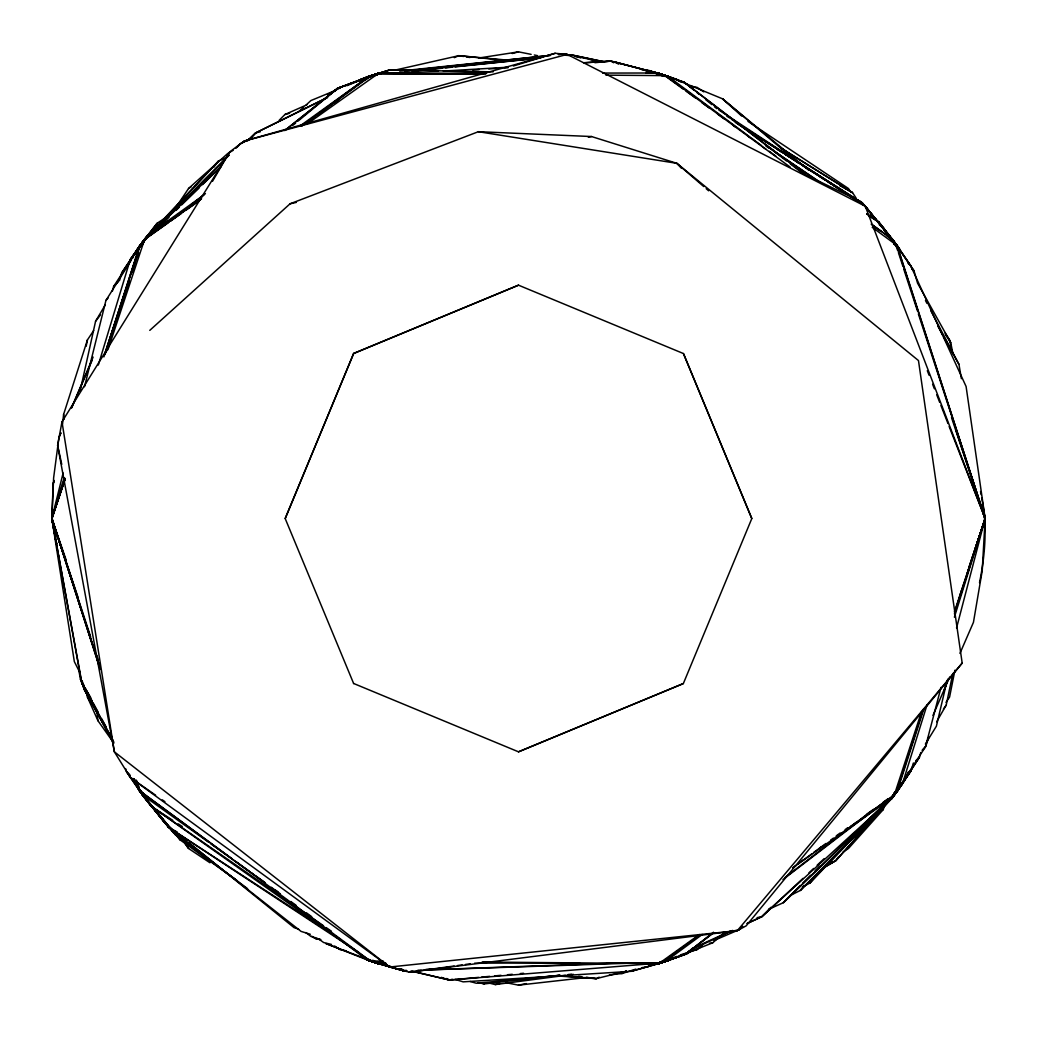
<?xml version="1.0" encoding="UTF-8"?>
<svg xmlns="http://www.w3.org/2000/svg" width="1037" height="1037" viewBox="0 0 1037 1037"><rect width="100%" height="100%" fill="white"/><g stroke="black" fill="none" stroke-linecap="round" stroke-linejoin="round"><path stroke-width="1.5" d="M892.209 239.028L910.499 265.316L966.095 386.503L985.15 518.5L985.007 530.14M80.134 673.104L74.34 661.619L51.85 518.5L53.159 483.631L54.261 480.598L53.159 483.631M981.637 497.838C987.522 525.616 985.176 555.119 979.511 582.651M56.374 543.984L51.85 518.5L53.626 477.824L58.94 437.471L60.833 432.999M982.674 505.823L985.15 518.5L982.22 570.752L973.445 622.343L959.951 653.375M113.759 741.922L81.586 682.411L51.85 518.5L52.394 513.652M62.531 423.977L63.62 414.372L87.432 339.903L93.693 330.531M149.769 330.375L290.062 203.796L478.394 131.699L591.505 136.534L676.824 163.315L918.471 360.565L962.18 663.084L746.186 925.834L737.32 930.656L409.291 972.187L389.705 967.015L130.39 777.594L114.368 751.825L57.618 445.392L61.987 421.787L229.695 151.946L244.019 141.11L555.197 53.289L567.161 54.391L865.247 206.207L985.15 518.5L984.515 521.663L985.15 518.5L982.635 505.849M86.589 692.016L82.014 683.552L51.85 518.5L52.485 515.298M86.175 346.228L87.432 339.903M954.934 670.2L949.581 697.071L946.003 702.425M936.644 721.778L946.211 705.108L952.809 673.48M80.186 390.703L95.573 321.289L105.372 304.722M946.729 682.139L936.385 726.198L925.393 744.073M64.048 478.2L51.85 518.5L55.479 537.568L51.85 518.5L63.127 473.002M84.528 386.723L105.93 300.445L131.401 259.95M899.688 786.577L925.471 746.821L941.013 687.401M956.542 627.968L985.15 518.5L983.802 513.833M112.359 291.19L113.603 286.51L124.764 269.322M920.752 752.551L919.456 757.23L897.277 791.075L903.551 782.118L904.51 779.033M119.436 280.768L121.653 273.003L139.515 246.223L142.108 244.317M913.377 762.999L911.108 770.737L897.588 790.635L895.022 792.501M98.321 365.037L130.234 259.639L139.814 245.808L103.881 356.935M907.453 773.9L911.108 770.737L896.811 791.711L894.827 792.761L897.433 790.842L902.475 783.687L926.987 705.056M954.39 617.171L985.15 518.5L983.685 513.885L985.15 518.5L980.717 532.357M136.054 252.795L137.027 249.723L144.078 239.975M137.091 252.16L138.569 247.545M54.365 531.1L51.85 518.461L64.709 478.524M104.75 354.032L139.399 246.391L143.054 243.034M790.155 895.54L800.266 890.485L892.416 797.699L898.12 789.896L898.885 787.135M100.239 669.526L51.85 518.5L64.774 478.433L51.85 518.5L53.224 523.167M104.854 354.408L140.176 245.302L142.484 243.06M897.809 788.638L895.164 793.979L835.9 860.58L823.417 867.93M897.433 790.842L923.695 709.295M954.429 613.904L985.15 518.5L983.672 513.885L985.15 518.5L954.662 612.426M140.164 247.026L141.162 243.954L139.891 246.936M902.475 783.687L895.761 793.149L896.733 790.116M959.679 596.755L964.177 582.937M967.171 573.733L985.15 518.5L983.672 513.872L985.15 518.5L969.115 567.524M896.175 792.579L923.176 709.438M64.903 478.511L51.85 518.5L53.354 523.128L51.85 518.5L64.864 478.563M105.904 352.619L111.413 335.716M117.414 317.296L124.92 294.249M131.932 272.744L137.441 255.854M106.033 352.437L119.644 310.828M121.588 304.774L129.197 281.61M137.143 257.111L138.647 252.497M140.889 246.015L142.134 242.619L145.452 239.067M895.825 791.374L895.022 794.161L897.731 790.427L893.842 793.318L897.653 790.531M959.588 596.638L962.103 588.977M141.239 245.536L142.263 242.438L145.193 240.156M921.634 711.46L894.205 795.275L783.376 902.683L768.611 909.345M954.403 611.921L985.15 518.5L897.329 246.015M928.737 737.216L925.717 746.394L922.58 750.088M944.318 689.774L947.844 679.054M98.878 664.6L51.85 518.5L65.072 478.537M142.328 244.888L143.858 240.286L147.5 235.438L203.835 194.995M894.698 792.916L893.842 795.781L891.224 797.673M98.93 664.224L51.85 518.5L65.046 478.692M107.952 349.676L144.674 239.184L139.049 246.884M64.774 480.248L51.85 518.5L53.367 523.089L51.85 518.5L64.644 480.079L51.85 518.5L99.137 664.51M143.949 241.867L144.999 238.756L201.593 198.741L144.519 239.391L145.167 238.536L143.974 241.828M893.635 794.355L892.805 797.168L761.832 916.682L747.236 923.552M968.908 567.498L973.484 553.719M974.495 550.66L985.15 518.5L896.798 245.276L879.843 224.303M804.388 885.507L800.266 890.485L891.703 798.646L892.727 795.573M893.026 795.185L892.001 798.257L886.726 801.977M146.463 238.497L147.5 235.438L168.824 220.881M887.646 801.588L891.613 798.762L892.676 795.716M843.107 852.051L848.473 848.473L883.265 809.547L885.404 803.455M138.984 248.465L140.086 245.432L157.105 223.279L166.555 217.057M155.913 226.26L157.105 223.279L142.562 242.036M353.656 683.564L285.175 518.5L353.656 353.436L518.5 285.175L683.448 353.552L751.825 518.5L683.344 683.564L518.5 751.825L353.552 683.448M285.253 518.5L353.656 353.436M71.592 407.697L93.097 357.091M58.94 437.471L60.846 433.025M71.657 407.878L92.021 360.539M908.529 771.619L904.666 780.485L901.27 783.907M932.95 715.452L949.672 677.031M899.144 787.057L895.151 793.992L891.833 797.453M212.494 181.294L229.695 151.946M138.867 248.141L142.134 242.619M892.416 797.699L895.799 792.203M897.485 789.442L900.025 785.32M134.797 254.558L137.338 250.5M139.036 247.804L145.595 238.834M126.488 266.678L141.952 242.865M897.964 789.222L892.805 797.168L841.655 833.709M895.735 793.188L919.456 757.23L915.943 760.588M176.018 207.27L188.54 188.514L227.673 153.554L233.221 150.287M121.653 273.003L140.669 244.628M133.553 257.15L129.832 260.235L142.017 242.788M129.832 260.235L145.167 238.536M838.713 856.627L835.9 860.58L823.417 867.904M943.411 709.062L946.211 705.108M144.999 238.756L137.027 249.723L139.593 247.765M898.094 789.922L892.001 798.257L894.529 794.835L891.898 796.727M897.031 791.4L894.438 793.305L898.34 789.585L895.981 791.775M139.425 246.352L144.273 241.375M891.807 796.766L897.549 790.674L894.905 792.657L896.953 791.503M891.703 798.646L897.549 790.674L894.892 792.696M141.356 243.682L144.428 239.508M139.567 246.145L147.5 235.438M892.118 798.088L895.385 793.681L892.844 795.444M144.286 239.703L144.804 239.016M891.613 798.762L893.687 795.975M95.573 321.289L100.485 314.872M213.622 167.437L218.548 161.02L225.962 157.78M962.18 663.084L737.32 930.656L389.705 967.015L114.368 751.825L61.987 421.787M813.773 878.3L809.586 883.239L802.482 887.011M105.93 300.445L108.081 298.034M250.241 138.958L255.62 132.93L326.668 97.802M683.344 683.564L518.5 751.825M149.885 234.336L218.548 161.02L144.467 239.469L138.815 247.208L142.691 243.514M872.934 817.156L809.586 883.239L895.488 793.525L892.883 795.431M876.265 813.682L882.941 806.734M770.789 907.375L761.832 916.682L747.158 923.397M922.113 750.321L925.471 746.821M155.809 229.151L229.099 155.161M235.866 148.343L240.377 143.78L251.913 137.856L240.377 143.78L236.967 147.202M800.383 885.559L783.376 902.683L856.043 831.7M802.651 883.278L810.584 875.28M815.121 870.704L819.658 866.141M113.603 286.51L118.166 281.934M279.225 120.24L284.929 114.511L306.874 104.815M228.983 155.187L143.547 240.701L146.178 238.834M860.658 827.189L883.731 804.647M154.033 231.821L158.648 227.323M162.109 223.953L169.044 217.213M175.966 210.472L179.427 207.102M181.734 204.846L199.052 187.995M202.526 184.625L220.998 166.646M150.235 234.375L220.881 166.374M713.949 940.52L739.187 929.67L742.699 926.313M803.014 878.339L761.832 916.682L757.075 917.654M808.899 872.856L813.604 868.475M817.143 865.195L824.195 858.61M299.032 111.4L303.789 107.057M306.174 104.893L310.931 100.55L336.377 90.05M667.478 960.729L712.704 942.814L723.657 933.313M333.279 91.671L336.999 88.599L379.309 73.096L485.679 74.107M130.234 259.639L132.723 257.578M293.108 125.179L295.597 123.131M298.086 121.07L337.868 88.223L368.239 76.699M143.119 243.462L139.334 246.482L142.16 244.226M191.184 205.157L202.565 196.084M284.76 130.558L337.868 88.223L372.452 75.299M191.534 204.652L205.417 193.608M284.89 130.377L337.868 88.223M667.776 960.625L688.166 953.21L691.964 950.19M702.243 934.48L665.806 961.286L662.578 961.312L665.806 961.286L685.548 954.221L713.456 932.289M660.245 962.167L663.473 962.064L685.548 954.221L713.625 932.574M785.113 877.458L870.626 811.517M685.548 954.221L713.741 932.613M782.961 879.583L888.074 799.047M358.011 81.34C364.661 77.179 372.918 74.12 380.851 74.133M139.256 246.586L143.145 243.695M139.295 246.534L143.236 243.591M303.387 124.855L368.511 76.608M671.146 958.447L669.085 960.184L658.314 963.71L660.738 961.908M301.534 126.32L304.126 124.401M310.465 119.709L323.557 110.026M326.02 108.198L339.112 98.528M341.575 96.674L369.353 76.323M670.071 958.81L668.035 960.547L660.556 963.01L449.527 980.03L410.911 971.047M668.217 960.482L670.369 958.719M140.021 245.523L142.613 243.617M305.396 123.896L314.522 117.181M317.128 115.263L332.773 103.739M335.379 101.82L370.572 75.921L378.583 73.316L486.56 73.199M139.593 246.119L142.782 243.397M333.499 103.389L338.697 99.565M364.674 80.484L371.622 75.571L376.625 74.988M793.331 867.451L795.936 865.532M802.444 860.749L811.556 854.047M819.36 848.305L825.867 843.509M836.276 835.848L840.177 832.983M142.925 243.202L140.319 245.121L142.86 243.306M139.956 245.613L142.575 243.695M894.127 793.733L896.733 791.827M894.205 793.616L896.616 791.983M371.764 76.569L374.383 74.664L377.611 74.664M664.911 960.534L662.293 962.44L631.274 971.319L463.15 981.858L455.437 979.459M893.803 794.161L896.422 792.255M867.062 814.032L873.582 809.275M882.72 802.638L887.931 798.84M850.573 826.476L857.093 821.745M866.232 815.121L892.326 796.17M661.787 962.608L699.768 935.063M797.971 863.821L803.208 860.023M813.682 852.427L821.537 846.723M830.715 840.074L833.333 838.168M845.116 829.626L847.735 827.72M145.906 239.171L143.287 241.064L145.841 239.275M143.689 240.506L146.321 238.627M654.166 963.956L657.406 963.995L662.306 961.39M665.08 960.495L662.462 962.388L665.236 960.755M890.809 798.218L893.427 796.325L835.9 860.58L827.189 864.871M299.473 126.333L368.913 76.479L389.977 69.894L493.106 71.851M374.811 75.571L377.831 73.562L390.43 69.764L396.912 69.985M661.917 961.519L659.286 963.412L653.906 964.06L657.147 964.073L668.658 960.327M634.229 969.984L631.274 971.319L658.923 963.529L699.353 934.531M792.696 867.93L893.907 795.677M374.538 75.636L377.17 73.77L380.398 73.77M375.238 75.416L377.883 73.536M370.378 77.036L367.137 77.075L373.061 75.092L376.288 75.118L378.803 73.251L383.625 72.746M891.055 797.855L893.35 796.429M659.001 963.49L662.112 961.468M888.683 800.201L892.624 797.414L882.811 804.712M382.925 73.018L379.451 73.044L375.614 75.299L378.505 73.342L481.764 74.145M307.224 123.921L378.583 73.316L374.888 74.495M144.195 239.819L167.968 222.968M170.612 221.088L181.177 213.596M186.466 209.85L195.708 203.291M660.958 961.843L658.599 963.619L482.101 962.025M881.437 805.71L884.081 803.844M176.808 215.424L179.479 213.609M188.54 188.514L191.223 186.725M333.24 91.891L339.942 87.419L327.472 94.769M680.233 954.947L697.045 949.594L702.399 946.003M626.283 970.917L622.174 973.484L609.419 974.923M877.795 812.982L883.265 809.547M661.839 961.675L657.575 963.943L654.373 964.319L663.939 961.908L668.1 959.458M371.518 76.414L375.835 74.197L380.644 73.679M374.487 75.455L378.803 73.251M649.992 965.641L647.101 967.08L642.266 967.534M365.815 78.436L371.622 75.571M557.647 975.973L596.314 978.617L599.217 977.191M327.653 97.53L255.62 132.93L247.519 140.734L255.62 132.93L260.339 131.764M677.213 956.477L666.791 960.962L663.563 960.975M688.879 950.981L732.653 930.409M607.449 963.01L660.647 962.971L667.984 959.614M691.446 948.881L731.033 930.772M371.207 76.388L377.066 73.796L383.418 72.81M454.336 57.644L458.782 55.687L510.113 60.366M664.937 961.584L676.811 956.477M353.552 353.552L518.5 285.175M346.851 85.721L370.805 75.844M688.166 953.21L665.495 961.39L669.695 959.977M370.118 76.064L360.578 79.382L363.818 79.279M669.487 960.055L659.48 963.347L656.265 963.334M367.137 77.075L371.35 75.662M663.939 961.908L660.712 961.882L663.939 961.908L669.124 960.171M661.463 962.712L658.612 963.619L666.921 960.923L663.68 960.949M377.17 73.77L367.357 77.01L390.43 69.764M378.349 73.394L367.785 76.855L379.685 72.979L376.768 73.899L431.69 74.145M371.168 75.714L379.309 73.096L466.533 74.158M657.964 963.827L666.052 961.208M635.927 969.102L622.174 973.484L617.365 972.939M379.062 73.173L376.314 74.042L379.542 74.055M658.106 963.775L660.517 963.01L656.136 962.854M657.406 963.995L654.373 963.891M513.341 65.979L555.197 53.289M284.929 114.511L289.608 113.253M512.278 53.522L518.5 51.85L531.138 54.365M244.019 141.11L567.161 54.391M567.939 55.596L571.076 54.818L604.027 61.766M557.712 975.506L596.314 978.617L626.192 971.228M373.061 75.092L379.296 73.679M394.877 70.153L458.782 55.687L508.402 60.729M487.442 982.661L495.245 984.567L499.964 983.504M732.9 931.083L739.187 929.67M290.062 203.796L296.375 202.384M588.342 137.247L591.505 136.534M452.702 979.382L449.527 980.03L412.039 971.138M505.836 982.635L518.474 985.15L526.381 983.582M690.72 950.851L697.045 949.594M478.77 58.02L518.5 51.85M452.145 979.485L448.943 979.939L441.282 977.347M709.515 943.268L712.704 942.814M409.291 972.187L454.206 966.004M457.421 965.564L462.23 964.903M465.444 964.462L470.254 963.801M495.245 984.567L565.359 975.389M568.548 974.974L573.331 974.339M656.201 963.49L660.984 962.867M478.122 982.622L484.396 983.906L559.76 975.221M518.474 985.15L587.085 977.437M404.663 71.086L409.472 70.568M414.281 70.049L420.685 69.362M423.887 69.012L430.29 68.325M433.492 67.975L439.908 67.288M443.11 66.938L459.119 65.214M462.321 64.877L550.414 55.376L399.66 71.073M415.046 71.047L442.397 68.209M445.612 67.872L452.041 67.198M455.256 66.874L540.51 57.994M571.076 54.818L566.254 55.324L571.076 54.818L603.923 61.792M376.962 74.845L373.735 74.871L376.95 74.547M412.246 70.957L540.588 57.916M594.901 62.7L601.33 62.064M604.545 61.74L610.962 61.105L657.562 73.057L652.714 73.108M340.201 88.288L336.999 88.599L379.425 73.057L382.653 73.07M560.097 975.311L476.307 983.245L470.137 981.495M568.146 974.547L571.374 974.249M478.485 977.385L449.527 980.03L446.688 978.487M481.699 977.087L489.749 976.348M494.571 975.908L501.001 975.324M507.443 974.741L512.265 974.3M520.315 973.562L523.529 973.263M666.7 960.197L669.915 959.899L666.687 959.925M456.643 71.022L461.465 70.71M472.716 69.985L479.146 69.57M488.79 68.96L496.827 68.442M504.876 67.923L508.091 67.716M585.244 62.751L610.962 61.105L660.012 73.821L662.682 75.636M374.059 75.195L377.287 75.001M443.356 71.073L507.819 67.236M583.572 62.738L610.962 61.105L613.735 62.764M312.694 919.326L367.202 959.938L403.354 970.723L406.569 970.606L403.354 970.723L377.896 963.464L375.251 961.623L379.348 963.917M425.922 969.401L430.77 969.115M425.896 969.906L622.33 962.854M406.582 970.606L403.354 970.723L400.632 968.947M417.898 970.23L421.126 970.126M425.974 969.971L639.233 962.867M645.39 70.464L648.631 70.36L669.422 76.932L665.21 75.52M652.234 72.979L659.208 73.575M662.228 75.584L657.354 72.992L652.48 73.044L657.38 72.992L663.978 75.105L668.087 77.671M383.068 964.021L379.827 964.073L367.5 960.042L377.701 963.399M382.809 963.943L379.581 963.995L368.342 960.327L373.022 961.273M370.572 75.921L373.8 75.882M646.129 73.121L657.406 73.005L665.573 75.636L605.919 75.157M372.957 76.168L369.729 76.194L373.346 76.051M370.248 76.025L373.527 75.986M663.123 961.13L666.363 961.105M656.369 73.718L659.597 73.692M366.929 77.153L370.157 77.127M660.776 75.131L664.017 75.118L614.41 61.818L618.661 64.151M383.612 964.073L378.777 963.736L376.237 961.895L372.983 961.882L367.228 959.951L364.635 958.019M383.197 964.086L378.466 963.645L376.133 961.869M656.784 73.847L660.012 73.821M376.275 961.895L372.996 961.882L387.047 965.214M372.957 75.131L376.237 75.105M657.199 73.964L660.465 73.964L657.795 73.121M660.245 74.949L663.473 74.936L676.967 79.577L679.546 81.547M660.439 75.014L663.823 75.053L660.647 75.092M375.07 961.532L378.064 963.516L373.151 961.934L376.392 961.921M373.398 962.012L376.625 962.012M379.633 962.984L376.405 962.984L379.114 963.84L371.039 961.234M660.608 961.947L663.836 961.934M474.687 963.166L579.527 962.854M602.601 73.07L657.406 73.005L661.476 75.597M656.512 73.744L659.739 73.731L669.669 77.01L657.095 72.901M373.851 74.833L377.079 74.833M660.076 962.129L662.773 962.284M751.747 518.5L683.448 353.552M370.002 959.821L367.202 959.938L376.924 963.153L380.151 963.153L377.287 963.269L374.655 961.377M657.665 74.107L660.893 74.107L657.691 73.808M659.454 74.677L662.721 74.69L665.326 76.595M384.157 962.375L374.474 962.362L371.855 960.469M482.62 962.453L485.847 962.466M659.973 74.845L666.843 76.051L663.602 76.025M663.641 76.051L667.18 76.168M370.028 960.897L373.281 960.923L370.002 960.897L364.181 957.864M663.667 961.999L660.232 962.051M373.553 961.014L370.326 961.001L151.065 806.177L142.562 794.977L208.307 842.031M373.592 962.077L376.275 961.921M373.1 75.079L376.301 75.105M369.69 960.78L372.918 960.793M656.875 963.127L660.102 963.153M659.856 74.794L663.084 74.807M377.442 73.679L380.709 73.692M666.843 77.127L670.071 77.153L722.53 98.813L808.354 169.925M656.447 963.269L659.675 963.282M373.501 962.051L376.716 962.077M657.432 962.945L660.66 962.971M649.214 963.438L658.923 963.529M383.327 961.13L370.378 961.014L139.464 790.7L231.977 858.675M367.228 959.951L370.468 959.99M438.444 71.034L389.977 69.894L417.457 71.06M449.76 71.307L482.075 72.059M680.985 82.13L684.226 82.273L805.256 174.592M666.869 76.829L670.071 77.153L666.869 76.064M315.844 938.848L320.666 939.392M578.711 976.336L581.913 976.75M586.709 977.372L596.314 978.617M478.394 131.699L676.824 163.315L703.747 186.569M458.782 55.687L463.578 56.478M466.767 56.996L469.968 57.515M534.301 55L537.464 55.622M690.759 86.123L697.084 87.38L703.786 91.852M346.241 950.838L339.916 949.568L334.562 945.99M600.954 61.559L574.355 56.102L580.642 57.45M651.029 71.851L658.845 73.458L661.567 75.195M588.485 59.096L601.032 61.727M654.36 72.888L662.202 74.521L664.911 76.284M571.037 55.622L563.221 54.002L558.412 54.494L563.221 54.002L569.533 55.35M597.597 61.17L600.721 61.818M652.273 72.577L663.2 74.858M641.696 69.686L657.38 72.992M646.168 70.749L658.689 73.407L661.399 75.131M577.428 57.035L580.59 57.709M656.343 73.886L667.387 76.245L670.096 78.021M372.866 960.508L376.924 963.153L390.819 966.38M331.477 944.448L323.674 942.542L318.411 938.77M320.602 939.807L314.354 938.135L311.761 936.204M479.716 982.648L484.396 983.906M378.466 963.645L405.26 971.202L401.112 968.675M317.192 938.226L310.97 936.463L305.798 932.561M373.1 961.921L405.26 971.202M310.309 934.272L301.054 931.395L168.668 827.332L144.337 797.362L143.326 794.303M661.697 74.366L658.249 73.264L660.75 75.092L663.939 75.092L684.226 82.273L786.448 160.891M375.485 962.699L378.246 963.58L375.938 961.805M373.048 961.908L379.088 963.84M666.182 75.831L658.119 73.225L660.867 75.144M657.328 72.979L669.228 76.868M663.745 75.027L668.476 76.608M366.774 959.795L375.77 962.79M367.798 960.145L371.44 961.377L368.835 959.458M298.656 929.178L294.054 927.622L189.071 842.718M676.967 79.577L665.728 75.688L668.334 77.594M378.777 963.736L325.942 943.566L367.941 960.197M799.994 172.077L861.203 201.761L865.247 206.207M856.614 200.128L862.382 203.058L897.731 246.573L893.816 243.643M177.21 831.998L168.694 827.37L142.108 794.342L138.958 788.664M839.801 185.662L852.557 192.662L856.095 198.067M869.175 216.214L878.883 222.048L892.701 239.703L893.725 242.762L892.313 239.171L872.143 224.666M781.159 148.265L852.557 192.662L781.509 148.369M735.285 122.418L862.382 203.058L881.45 226.066M737.45 123.533L862.382 203.058M777.193 149.302L781.276 151.921M785.359 154.539L798.957 163.263M803.04 165.868L816.65 174.592M819.36 176.342L824.804 179.829M828.887 182.434L834.331 185.921M837.053 187.671L842.485 191.158M845.207 192.895L850.651 196.382L845.272 192.843M731.357 119.216L735.427 121.847M739.498 124.479L744.916 127.992M748.986 130.61L754.417 134.123M757.127 135.873L762.545 139.373M766.615 142.004L772.046 145.517M774.756 147.267L824.933 179.686M827.643 181.449L842.562 191.08M726.82 116.157L729.529 117.907M736.296 122.301L741.701 125.827M744.41 127.577L751.177 131.971M753.886 133.734L768.78 143.391M771.489 145.154L813.436 172.401M816.145 174.151L831.039 183.821M833.748 185.584L839.153 189.097M841.863 190.847L845.92 193.491M851.338 197.004L856.756 200.517M136.599 780.809L140.073 791.542L151.065 806.177L172.777 820.332M178.195 823.871L182.266 826.528M339.06 938.472L168.694 827.37L140.682 792.398L133.825 779.655M718.797 109.961L845.933 193.362M849.99 196.032L856.756 200.465M359.45 952.977L168.694 827.37L150.572 804.647M184.767 843.185L188.501 848.447L209.941 862.758M747.988 121.394L848.447 188.514L851.131 192.532M879.324 224.848L883.343 227.544L885.676 231.782M766.213 146.204L768.897 148.006M775.611 152.517L815.847 179.608M878.883 222.048L866.815 213.92L878.883 222.048L897.666 246.482L893.764 243.591L897.614 246.404M765.449 145.232L821.498 183.186M151.065 806.177L323.518 925.756M326.162 927.596L331.477 931.265M155.615 795.198L130.39 777.594L129.69 774.432M162.265 799.838L164.922 801.692M871.171 224.135L892.338 239.21M147.189 799.514L144.558 797.647L145.258 798.594L144.247 795.535L141.525 793.538L139.995 790.725M659.739 73.731L662.371 75.61M658.689 73.407L661.723 75.403M889.837 237.512L892.481 239.391L884.457 229.708M873.297 226.118L879.869 230.784M886.441 235.438L893.57 240.869M142.03 793.486L143.547 796.299L146.178 798.179L143.573 796.325M891.25 239.404L893.907 241.31L895.216 244.797M372.983 960.34L376.924 963.153M658.845 73.458L661.839 75.455M891.898 240.273L894.529 242.152M210.926 843.924L253.002 874.035M255.633 875.928L264.837 882.513M275.349 890.044L277.981 891.924M236.838 880.439L180.257 839.996L142.069 794.29L133.682 778.748M890.692 238.627L893.285 240.48M371.998 960.534L374.629 962.414M891.068 239.119L893.687 241.012L894.698 244.084M892.805 241.491L895.514 243.501M141.46 793.461L144.078 795.353M140.06 790.142L143.158 795.781L145.776 797.673L143.21 795.859L142.16 792.722L139.515 790.777L148.563 802.119M667.893 77.956L683.577 89.351M686.183 91.243L695.334 97.893M701.868 102.65L709.71 108.341M717.552 114.044L724.085 118.788M733.237 125.438L735.855 127.331M747.612 135.886L750.231 137.778M763.297 147.28L765.915 149.185M893.79 242.827L897.498 246.249L894.944 244.395M894.192 243.371L896.798 245.276M893.985 243.099L896.616 245.017M235.892 861.527L248.971 871.041M251.589 872.947L264.655 882.461M271.201 887.218L280.353 893.881M290.801 901.49L296.038 905.288M306.498 912.897L311.722 916.708M894.063 243.189L896.668 245.095M145.245 797.933L140.151 791.646L142.575 793.305L138.517 789.377L141.11 791.309M665.365 75.558L790.337 167.216M872.221 227.31L896.914 245.432L891.911 238.627L895.281 243.189M140.293 791.853L142.743 793.551M368.952 959.497L371.557 961.416M668.748 77.736L676.617 83.517M685.703 90.206L692.275 95.028M702.671 102.689L706.625 105.58M894.451 243.734L899.857 249.554L897.277 247.584M670.226 78.242L667.906 76.414L684.226 82.273L694.271 90.4M895.009 244.486L897.575 246.365L891.639 238.99M142.004 792.553L139.438 790.674L142.121 792.709M366.839 958.784L369.444 960.703M366.644 958.719L368.796 960.482M140.047 791.516L142.639 793.435M366.048 958.512L368.653 960.431M668.334 76.557L750.036 137.053M751.216 137.934L761.689 145.698M769.337 151.35L775.935 156.25M362.6 956.295L368.887 960.508M141.978 794.173L139.269 790.44L143.158 793.331L139.373 790.583L175.668 835.096L235.295 879.389M247.584 888.683L173.84 833.1L143.158 795.781M790.272 163.846L803.053 173.672M696.786 92.436L699.301 94.471M705.588 99.552L711.875 104.646M714.389 106.668L716.904 108.704M907.984 263.281L910.499 265.316M171.585 828.563L165.337 823.521L143.547 796.299M184.08 838.674L186.582 840.696M798.775 163.276L722.53 98.813L741.792 116.131M895.929 245.406L898.392 247.493L914.038 270.89L917.615 283.347M128.964 773.809L126.514 771.697L125.594 768.598M706.184 188.682L708.634 190.795M911.627 268.726L914.038 270.89L892.935 240.001M676.824 163.315L681.218 168.059M140.138 791.633L145.284 797.829M157.624 812.71L180.257 839.996L177.651 835.9M877.237 220.972L864.262 205.106L877.315 221.205M880.232 224.64L882.228 227.077M884.224 229.514L898.392 247.493L899.87 252.108M149.328 802.949L173.84 833.087L172.129 830.339M884.341 229.864L896.396 244.719M877.846 221.827L864.871 205.793L860.814 203.122L864.871 205.793L889.655 236.527M144.376 797.414L144.908 798.14L126.514 771.697L139.139 790.246L137.934 786.85M142.38 794.718L144.908 798.127L138.919 789.935M141.628 793.694L144.882 798.088L139.982 791.425M145.258 798.594L139.334 790.518L141.745 793.862M891.989 238.73L898.146 247.156M138.517 789.377L143.962 796.857M895.1 242.93L897.705 246.534M899.857 249.554L895.774 243.864L896.772 246.936M86.149 690.707L87.406 697.033L97.945 720.715L113.811 743.101M945.135 333.188L949.607 339.877L950.864 346.202M87.406 697.033L90.984 702.386M184.923 843.081L188.501 848.447M945.433 334.51L950.735 342.612L952.899 353.708M83.206 684.226L84.554 690.123L89.778 698.29M91.8 701.245L84.101 688.957L113.513 742.92M173.101 831L175.668 835.096M82.247 680.907L83.44 687.285L88.56 695.529M88.612 694.427L81.936 683.357L112.463 740.003M166.944 824.506L168.668 827.332L166.205 823.222M81.586 682.411L90.712 697.603M78.747 669.785L80.445 679.339L83.712 684.887M162.887 819.36L165.337 823.521L141.175 793.072L140.176 790M895.216 243.099L898.34 248.699M917.888 283.736L950.735 342.612M937.915 326.292L942.594 334.757M944.15 337.569L958.966 364.376L961.39 378.674M84.554 690.123L113.305 742.207M133.514 778.8L137.403 785.839M83.44 687.285L111.361 738.007M133.851 778.878L135.406 781.691M136.962 784.503L138.504 787.329M132.866 778.424L139.826 791.205M88.119 694.842L89.649 697.655M91.165 700.481L94.989 707.532M96.506 710.345L98.035 713.171M102.611 721.635L104.141 724.448M107.952 731.5L112.527 739.964M138.465 787.9L133.89 779.448L139.606 790.907M80.445 679.339L83.491 684.977M85.008 687.803L91.852 700.481M93.369 703.293L97.932 711.758M101.73 718.797L106.292 727.248M895.709 243.773L897.938 248.024M925.471 300.523L926.961 303.361M930.682 310.452L958.966 364.376M927.311 370.689L929.074 375.213M932.613 384.26L934.389 388.784M936.748 394.825L939.703 402.369M940.883 405.376L947.961 423.485M949.14 426.492L985.15 518.5L918.38 313.952M983.387 513.976L985.15 518.5L983.633 513.898M983.517 513.937L985.15 518.5L955.621 429.292M90.66 636.77L51.85 518.5L66.096 559.811M891.833 238.536L893.013 241.802M951.525 417.561L985.15 518.5M51.85 518.5L78.281 598.18M143.184 794.122L144.208 797.181M96.7 655.203L98.217 659.804M894.84 242.58L897.809 250.889M898.405 252.574L902.968 266.47M903.823 269.335L917.486 311.009M140.98 791.088L142.108 794.342M136.975 781.328L140.462 792.087M136.003 779.941L139.71 791.05M135.795 780.472L138.764 789.727M57.618 445.392L61.766 464.369M951.499 349.365L952.122 352.528M55 534.262L55.622 537.425M56.024 540.601L56.633 543.751M56.024 540.795L56.62 543.971M58.085 553.538L58.642 556.713M980.561 491.486L981.106 494.662M63.62 414.372L64.151 419.181M96.856 711.097L97.945 720.715M385.984 963.399L377.896 963.464L385.958 963.438M571.218 55.454L564.958 54.17L571.231 55.479M858.817 201.619L853.373 198.132L858.83 201.606M661.204 75.234L658.56 73.368L661.178 75.234M147.241 799.592L144.597 797.712L147.215 799.566M896.979 245.523L894.374 243.617L896.979 245.523"/></g></svg>
